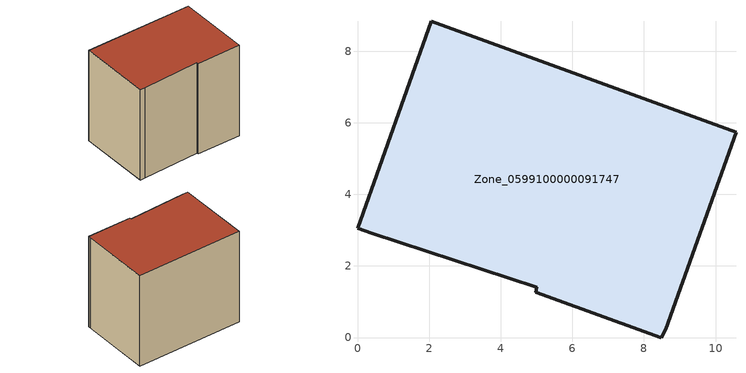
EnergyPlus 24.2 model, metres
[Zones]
Zone_0599100000091747
 floor ground (C_G): 4.97,1.26 5.01,1.41 0.39,2.91 0,3.05 2.06,8.83 10.57,5.74 8.61,0.23 8.48,0 z0.59
 wall outside (C_F): 8.48,0 8.61,0.23 10.57,5.74 2.06,8.83 0,3.05 0.39,2.91 5.01,1.41 4.97,1.26 8.48,0 z0.59:8.68
 roof outside (C_R): 5.01,1.41 4.97,1.26 8.48,0 8.61,0.23 10.57,5.74 2.06,8.83 0,3.05 0.39,2.91 z8.68
[BUILDING]
Pand.0599100000091747: North Axis=0; Terrain=City; Loads Convergence Tolerance Value=0.04; Temperature Convergence Tolerance Value=0.4; Solar Distribution=FullExterior; Maximum Number of Warmup Days=25; Minimum Number of Warmup Days=1
[Site:Location]
Rotterdam.The.Hague.AP_ZH_NLD Design_Conditions: Latitude=51.96; Longitude=4.45; Time Zone=1; Elevation=-4.5
[SITE:GROUNDTEMPERATURE:BUILDINGSURFACE]
18, 18, 18, 18, 18, 18, 18, 18, 18, 18, 18, 18
[MATERIAL] Thermal Absorptance=0.9; Solar Absorptance=0.7; Visible Absorptance=0.7
Name | Roughness | Thickness | Conductivity | Density | Specific Heat
G.TC.1965-1974 | MediumSmooth | 0.15 | 0.882353 | 540 | 1210
F.TC.1965-1974 | Rough | 0.3 | 0.697674 | 1920 | 840
R.TC.1965-1974 | MediumRough | 0.2 | 0.232558 | 1500 | 1000
[CONSTRUCTION]
C_G: G.TC.1965-1974
C_F: F.TC.1965-1974
C_R: R.TC.1965-1974
[ZONE]
Zone_0599100000091747: Type=1; Multiplier=1; Ceiling Height=Autocalculate; Volume=Autocalculate; Floor Area=autocalculate; Part of Total Floor Area=Yes
[ZONEINFILTRATION:DESIGNFLOWRATE]
Infil_Zone_0599100000091747: Zone or ZoneList or Space or SpaceList=Zone_0599100000091747; Schedule=AlwaysOn; Design Flow Rate Calculation Method=Flow/Area; Flow Rate per Floor Area=0.003; Constant Term Coefficient=1; Temperature Term Coefficient=0; Velocity Term Coefficient=0; Velocity Squared Term Coefficient=0
[HVACTEMPLATE:ZONE:IDEALLOADSAIRSYSTEM]
Zone_0599100000091747: Maximum Heating Supply Air Temperature=50; Minimum Cooling Supply Air Temperature=13; Maximum Heating Supply Air Humidity Ratio=0.0156; Minimum Cooling Supply Air Humidity Ratio=0.0077; Heating Limit=NoLimit; Cooling Limit=NoLimit; Dehumidification Control Type=ConstantSensibleHeatRatio; Cooling Sensible Heat Ratio=0.7; Dehumidification Setpoint=60; Humidification Control Type=None; Humidification Setpoint=30; Outdoor Air Method=None; Outdoor Air Flow Rate per Person=0.00944; Outdoor Air Flow Rate per Zone Floor Area=0; Outdoor Air Flow Rate per Zone=0; Demand Controlled Ventilation Type=None; Outdoor Air Economizer Type=NoEconomizer; Heat Recovery Type=None; Sensible Heat Recovery Effectiveness=0.7; Latent Heat Recovery Effectiveness=0.65
[ZONECONTROL:THERMOSTAT]
ThermostatControl_Zone_0599100000091747: Zone or ZoneList=Zone_0599100000091747; Control Type Schedule=DualSetpointControlType; Control 1=Thermostat_Zone_0599100000091747; Temperature Difference Between Cutout And Setpoint=0
[THERMOSTATSETPOINT:DUALSETPOINT]
Thermostat_Zone_0599100000091747: Heating Setpoint Temperature Schedule=HeatingSetpoint_Zone_0599100000091747; Cooling Setpoint Temperature Schedule=CoolingSetpoint_Zone_0599100000091747
[SCHEDULE:COMPACT]
HeatingSetpoint_Zone_0599100000091747: Through: 12/31, For: AllDays, Until: 24:00, 21
CoolingSetpoint_Zone_0599100000091747: Through: 12/31, For: AllDays, Until: 24:00, 24
DualSetpointControlType: Through: 12/31, For: AllDays, Until: 24:00, 4
AlwaysOn: Through: 12/31, For: AllDays, Until: 24:00, 1
